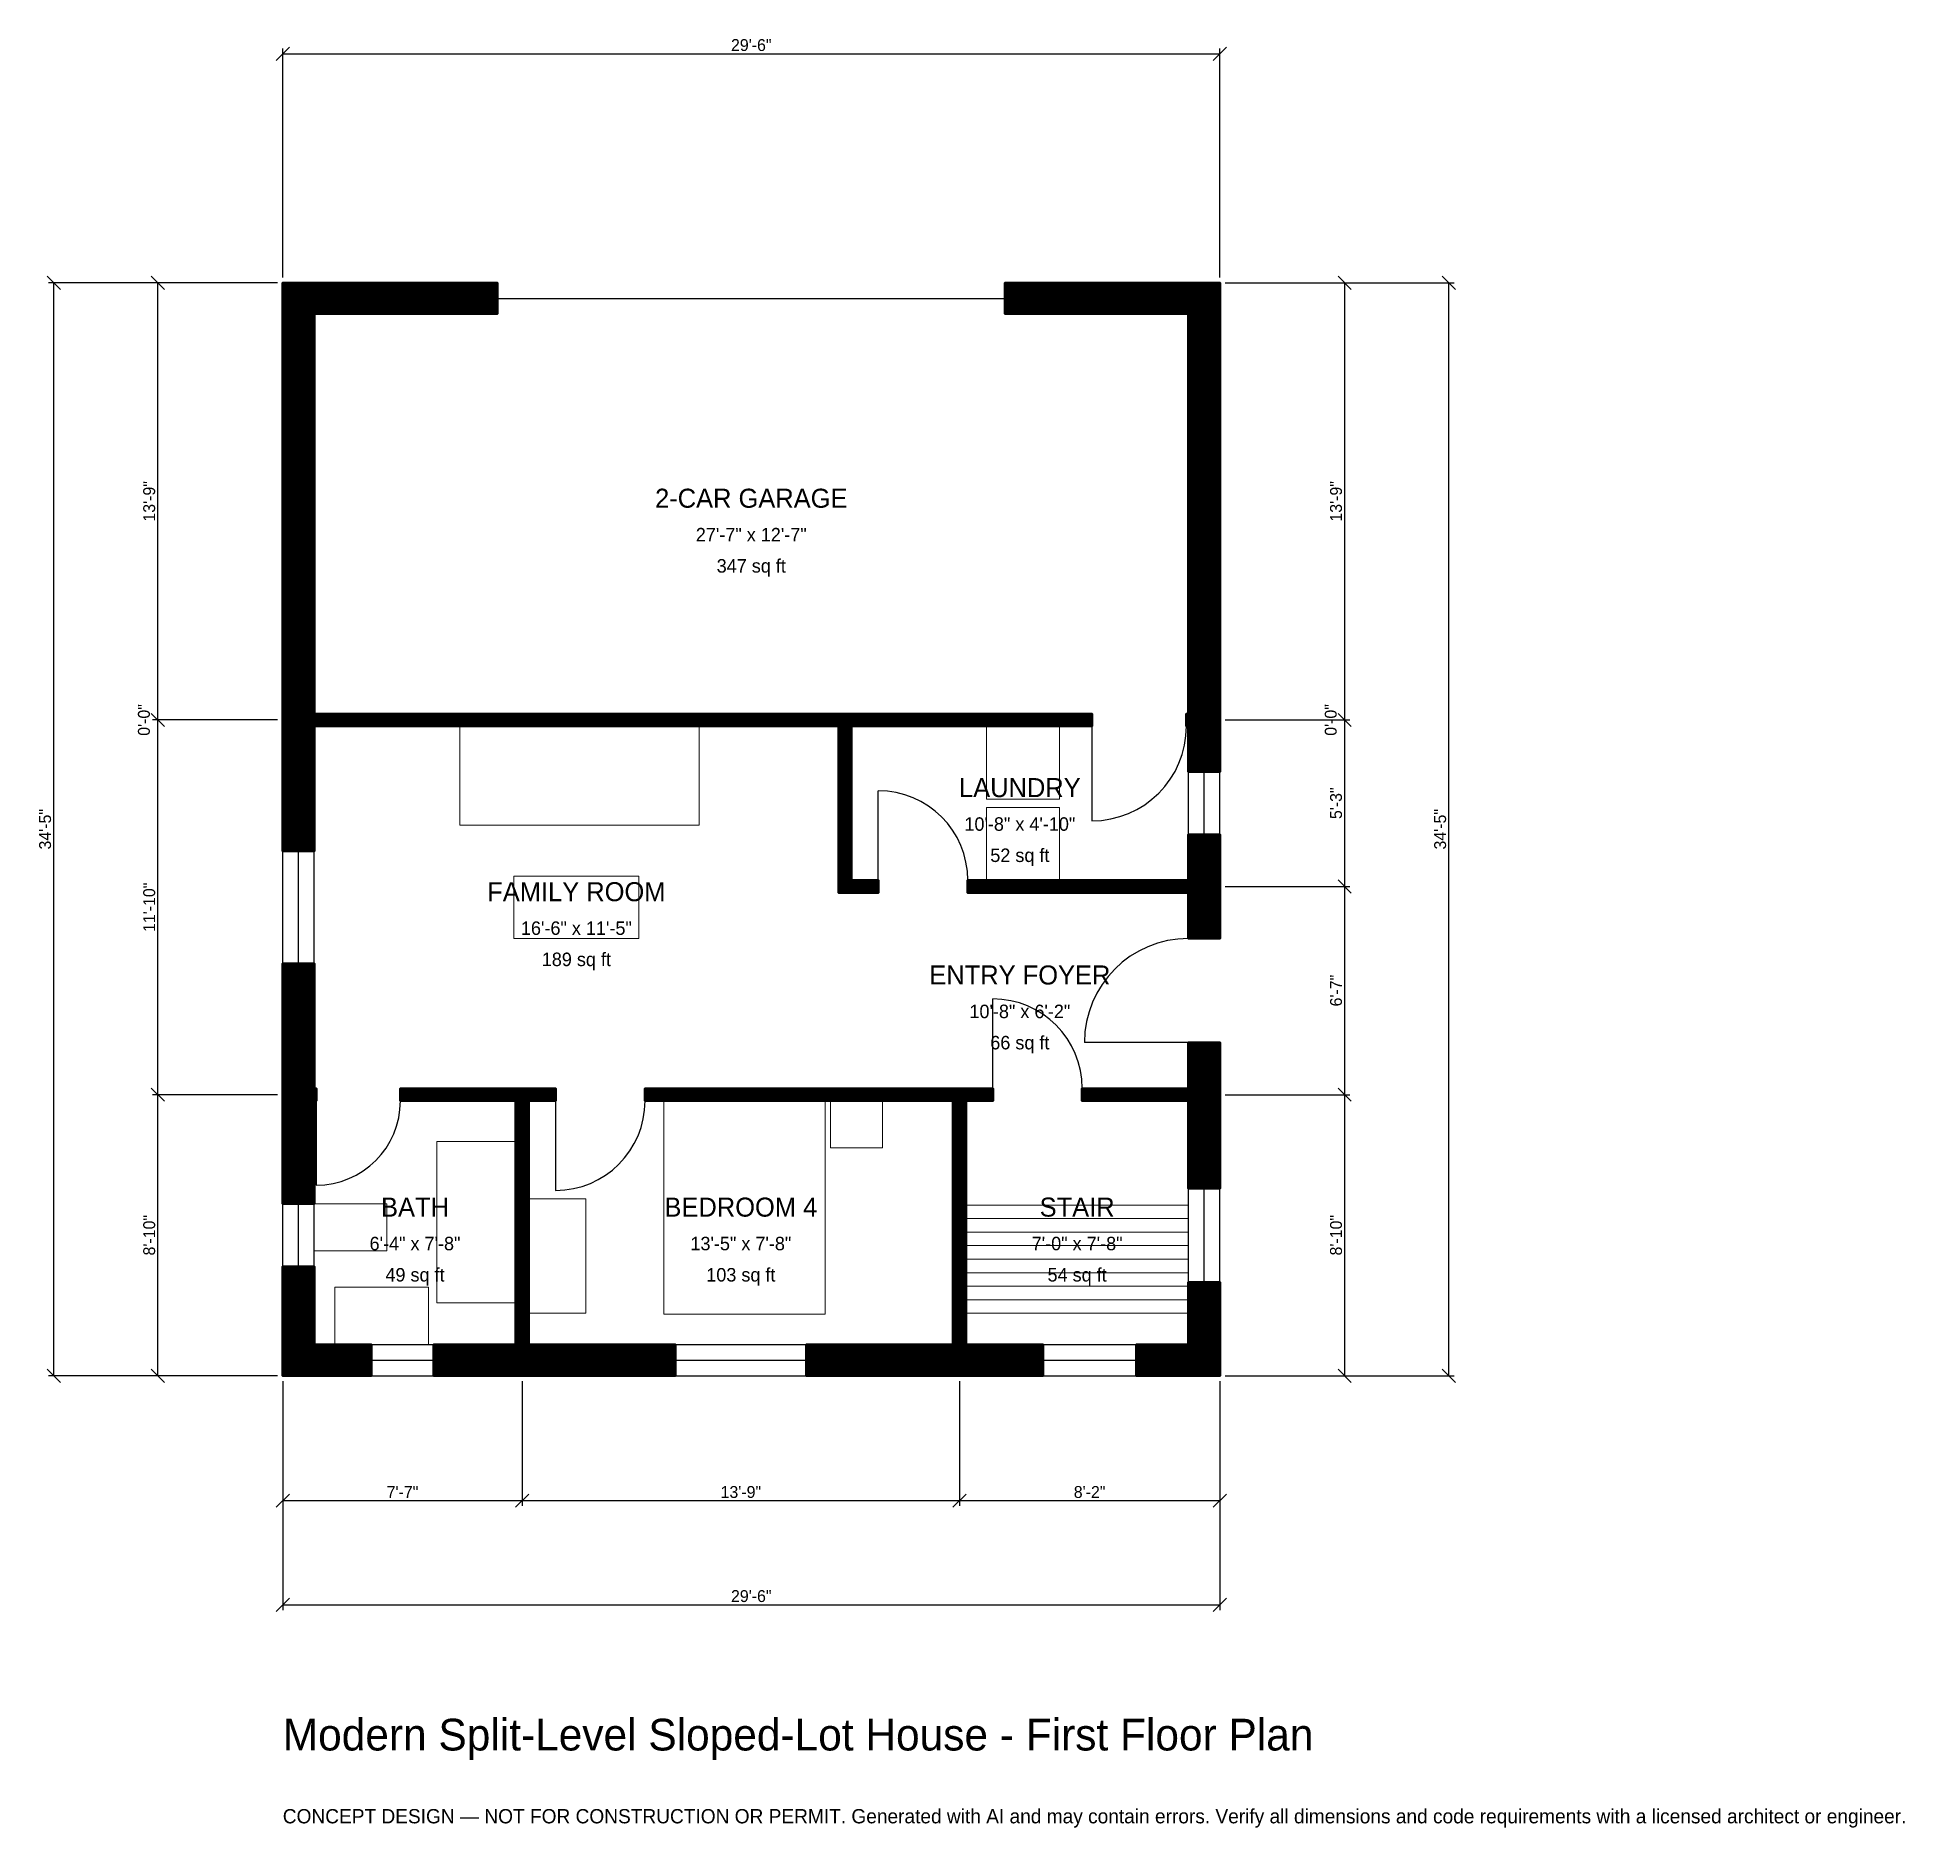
# Model space of a CAD drawing. Header units: inches. Extents: x -93 to 613, y -171 to 506.
import ezdxf
from ezdxf.enums import TextEntityAlignment as Align

# ---------------------------------------------------------------- set-up
doc = ezdxf.new("R2010")
doc.units = ezdxf.units.IN
doc.header["$MEASUREMENT"] = 0
doc.linetypes.add('DASHED', pattern=[0.6, 0.5, -0.1])
for name, color, linetype, lineweight in [('A-ANNO-DIMS', 1, 'Continuous', 13), ('A-ANNO-TEXT', 7, 'Continuous', 18), ('A-AREA-IDEN', 7, 'Continuous', 18), ('A-DOOR', 2, 'Continuous', 25), ('A-FLOR-FIXT', 9, 'Continuous', 13), ('A-FLOR-STRS', 3, 'Continuous', 18), ('A-FURN', 9, 'Continuous', 13), ('A-GLAZ', 4, 'Continuous', 25), ('A-WALL', 7, 'Continuous', 50), ('A-WALL-PATT', 8, 'Continuous', 13)]:
    doc.layers.add(name, color=color, linetype=linetype, lineweight=lineweight)
doc.dimstyles.new('PLAN', dxfattribs={"dimtxt": 4.5, "dimasz": 3, "dimexe": 2, "dimexo": 2, "dimgap": 1, "dimtad": 1, "dimdec": 0, "dimlunit": 4, "dimtsz": 2.5, "dimcen": 2.5, "dimclrd": 1, "dimclre": 1, "dimazin": 3, "dimtfac": 1, "dimtmove": 0, "dimatfit": 3})

msp = doc.modelspace()

# ---------------------------------------------------------------- hatches: boundary and pattern name
at = {"layer": 'A-WALL-PATT'}
h = msp.add_hatch(dxfattribs=at)
h.set_pattern_fill('ANSI31', color=8, scale=0.8)
h.paths.add_polyline_path([(253.5433, 0), (253.5433, 0), (250, 0), (198.0315, 0), (198.0315, 11.811), (250, 11.811), (253.5433, 11.811), (253.5433, 103.937), (214.9606, 103.937), (210.2362, 103.937), (137.0079, 103.937), (137.0079, 108.6614), (210.2362, 108.6614), (214.9606, 108.6614), (253.5433, 108.6614), (258.2677, 108.6614), (268.5039, 108.6614), (268.5039, 103.937), (258.2677, 103.937), (258.2677, 11.811), (261.811, 11.811), (287.4016, 11.811), (287.4016, 0), (261.811, 0), (258.2677, 0), (258.2677, 0), (253.5433, 0)])
h.paths.add_polyline_path([(96.4567, 0), (92.9134, 0), (92.9134, 0), (88.189, 0), (88.189, 0), (84.6457, 0), (57.0866, 0), (57.0866, 11.811), (84.6457, 11.811), (88.189, 11.811), (88.189, 103.937), (44.4882, 103.937), (44.4882, 108.6614), (88.189, 108.6614), (92.9134, 108.6614), (103.1496, 108.6614), (103.1496, 103.937), (92.9134, 103.937), (92.9134, 11.811), (96.4567, 11.811), (148.4252, 11.811), (148.4252, 0), (96.4567, 0)])
h.paths.add_polyline_path([(11.811, 0), (11.811, 0), (0, 0), (0, 0), (0, 0), (0, 0), (0, 11.811), (0, 11.811), (0, 41.3386), (11.811, 41.3386), (11.811, 11.811), (33.4646, 11.811), (33.4646, 0), (11.811, 0)])
h.paths.add_polyline_path([(0, 100.3937), (0, 103.937), (0, 103.937), (0, 108.6614), (0, 108.6614), (0, 112.2047), (0, 155.9055), (11.811, 155.9055), (11.811, 112.2047), (11.811, 108.6614), (12.5984, 108.6614), (12.5984, 103.937), (11.811, 103.937), (11.811, 100.3937), (11.811, 64.9606), (0, 64.9606), (0, 100.3937)])
h.paths.add_polyline_path([(0, 242.126), (0, 245.6693), (0, 245.6693), (0, 250.3937), (0, 250.3937), (0, 253.937), (0, 401.5748), (0, 401.5748), (0, 413.3858), (0, 413.3858), (0, 413.3859), (11.811, 413.3859), (11.811, 413.3858), (81.1024, 413.3858), (81.1024, 401.5748), (11.811, 401.5748), (11.811, 253.937), (11.811, 250.3937), (210.2362, 250.3937), (214.9606, 250.3937), (305.9055, 250.3937), (305.9055, 245.6693), (214.9606, 245.6693), (214.9606, 187.4016), (225.1969, 187.4016), (225.1969, 182.6772), (214.9606, 182.6772), (210.2362, 182.6772), (210.2362, 187.4016), (210.2362, 245.6693), (11.811, 245.6693), (11.811, 242.126), (11.811, 198.4252), (0, 198.4252), (0, 242.126)])
h.paths.add_polyline_path([(342.5197, 413.3858), (342.5197, 413.3859), (354.3307, 413.3859), (354.3307, 413.3858), (354.3307, 413.3858), (354.3307, 401.5748), (354.3307, 401.5748), (354.3307, 253.937), (354.3307, 250.3937), (354.3307, 250.3937), (354.3307, 245.6693), (354.3307, 245.6693), (354.3307, 242.126), (354.3307, 228.3465), (342.5197, 228.3465), (342.5197, 242.126), (342.5197, 245.6693), (341.7323, 245.6693), (341.7323, 250.3937), (342.5197, 250.3937), (342.5197, 253.937), (342.5197, 401.5748), (273.2283, 401.5748), (273.2283, 413.3858), (342.5197, 413.3858)])
h.paths.add_polyline_path([(354.3307, 190.9449), (354.3307, 187.4016), (354.3307, 187.4016), (354.3307, 182.6772), (354.3307, 182.6772), (354.3307, 179.1339), (354.3307, 165.3543), (342.5197, 165.3543), (342.5197, 179.1339), (342.5197, 182.6772), (259.0551, 182.6772), (259.0551, 187.4016), (342.5197, 187.4016), (342.5197, 190.9449), (342.5197, 204.7244), (354.3307, 204.7244), (354.3307, 190.9449)])
h.paths.add_polyline_path([(354.3307, 112.2047), (354.3307, 108.6614), (354.3307, 108.6614), (354.3307, 103.937), (354.3307, 103.937), (354.3307, 100.3937), (354.3307, 70.8661), (342.5197, 70.8661), (342.5197, 100.3937), (342.5197, 103.937), (302.3622, 103.937), (302.3622, 108.6614), (342.5197, 108.6614), (342.5197, 112.2047), (342.5197, 125.9843), (354.3307, 125.9843), (354.3307, 112.2047)])
h.paths.add_polyline_path([(354.3307, 11.811), (354.3307, 11.811), (354.3307, 0), (354.3307, 0), (354.3307, 0), (342.5197, 0), (342.5197, 0), (322.8346, 0), (322.8346, 11.811), (342.5197, 11.811), (342.5197, 35.4331), (354.3307, 35.4331), (354.3307, 11.811)])

# ---------------------------------------------------------------- linework, layer by layer
at = {"layer": 'A-DOOR', "linetype": 'DASHED'}
msp.add_line((81.1024, 407.4803), (273.2283, 407.4803), dxfattribs=at)
at = {"layer": 'A-DOOR'}
for p, q in [((305.9055, 245.6693), (305.9055, 209.8425)), ((225.1969, 187.4016), (225.1969, 221.2598)), ((268.5039, 108.6614), (268.5039, 142.5197)), ((342.5197, 125.9843), (303.1496, 125.9843)), ((12.5984, 103.937), (12.5984, 72.0472)), ((103.1496, 103.937), (103.1496, 70.0787))]:
    msp.add_line(p, q, dxfattribs=at)
for centre, radius, start, end in [((305.9055, 245.6693), 35.8268, 270, 360), ((225.1969, 187.4016), 33.8583, 0, 90), ((342.5197, 125.9843), 39.3701, 90, 180), ((268.5039, 108.6614), 33.8583, 0, 90), ((12.5984, 103.937), 31.8898, 270, 360), ((103.1496, 103.937), 33.8583, 270, 360)]:
    msp.add_arc(centre, radius, start, end, dxfattribs=at)
at = {"layer": 'A-FLOR-FIXT'}
for points in [[(58.2677, 27.5591), (88.189, 27.5591), (88.189, 88.5827), (58.2677, 88.5827)], [(11.811, 47.2441), (39.3701, 47.2441), (39.3701, 64.9606), (11.811, 64.9606)], [(19.685, 11.811), (55.1181, 11.811), (55.1181, 33.4646), (19.685, 33.4646)]]:
    msp.add_lwpolyline(points, close=True, dxfattribs=at)
at = {"layer": 'A-FLOR-STRS'}
for p, q in [((258.2677, 64.5669), (342.5197, 64.5669)), ((258.2677, 59.4488), (342.5197, 59.4488)), ((258.2677, 54.3307), (342.5197, 54.3307)), ((258.2677, 49.2126), (342.5197, 49.2126)), ((258.2677, 44.0945), (342.5197, 44.0945)), ((258.2677, 38.9764), (342.5197, 38.9764)), ((258.2677, 33.8583), (342.5197, 33.8583)), ((258.2677, 28.7402), (342.5197, 28.7402)), ((258.2677, 23.622), (342.5197, 23.622))]:
    msp.add_line(p, q, dxfattribs=at)
at = {"layer": 'A-FURN'}
for points in [[(66.9291, 208.2677), (157.4803, 208.2677), (157.4803, 245.6693), (66.9291, 245.6693)], [(266.1417, 218.1102), (293.7008, 218.1102), (293.7008, 245.6693), (266.1417, 245.6693)], [(266.1417, 187.4016), (293.7008, 187.4016), (293.7008, 214.9606), (266.1417, 214.9606)], [(87.4016, 165.3543), (134.6457, 165.3543), (134.6457, 188.9764), (87.4016, 188.9764)], [(144.0945, 23.2283), (205.1181, 23.2283), (205.1181, 103.937), (144.0945, 103.937)], [(207.0866, 86.2205), (226.7717, 86.2205), (226.7717, 103.937), (207.0866, 103.937)], [(92.9134, 23.622), (114.5669, 23.622), (114.5669, 66.9291), (92.9134, 66.9291)]]:
    msp.add_lwpolyline(points, close=True, dxfattribs=at)
at = {"layer": 'A-GLAZ'}
for p, q in [((342.5197, 204.7244), (342.5197, 228.3465)), ((348.4252, 204.7244), (348.4252, 228.3465)), ((354.3307, 204.7244), (354.3307, 228.3465)), ((0, 155.9055), (0, 198.4252)), ((5.9055, 155.9055), (5.9055, 198.4252)), ((11.811, 155.9055), (11.811, 198.4252)), ((342.5197, 35.4331), (342.5197, 70.8661)), ((348.4252, 35.4331), (348.4252, 70.8661)), ((354.3307, 35.4331), (354.3307, 70.8661)), ((0, 41.3386), (0, 64.9606)), ((5.9055, 41.3386), (5.9055, 64.9606)), ((11.811, 41.3386), (11.811, 64.9606)), ((33.4646, 11.811), (57.0866, 11.811)), ((148.4252, 11.811), (198.0315, 11.811)), ((287.4016, 11.811), (322.8346, 11.811)), ((33.4646, 5.9055), (57.0866, 5.9055)), ((33.4646, 0), (57.0866, 0)), ((148.4252, 5.9055), (198.0315, 5.9055)), ((148.4252, 0), (198.0315, 0)), ((287.4016, 5.9055), (322.8346, 5.9055)), ((287.4016, 0), (322.8346, 0))]:
    msp.add_line(p, q, dxfattribs=at)
at = {"layer": 'A-WALL'}
for points in [[(0, 242.126), (0, 245.6693), (0, 245.6693), (0, 250.3937), (0, 250.3937), (0, 253.937), (0, 401.5748), (0, 401.5748), (0, 413.3858), (0, 413.3858), (0, 413.3859), (11.811, 413.3859), (11.811, 413.3858), (81.1024, 413.3858), (81.1024, 401.5748), (11.811, 401.5748), (11.811, 253.937), (11.811, 250.3937), (210.2362, 250.3937), (214.9606, 250.3937), (305.9055, 250.3937), (305.9055, 245.6693), (214.9606, 245.6693), (214.9606, 187.4016), (225.1969, 187.4016), (225.1969, 182.6772), (214.9606, 182.6772), (210.2362, 182.6772), (210.2362, 187.4016), (210.2362, 245.6693), (11.811, 245.6693), (11.811, 242.126), (11.811, 198.4252), (0, 198.4252), (0, 242.126)], [(342.5197, 413.3858), (342.5197, 413.3859), (354.3307, 413.3859), (354.3307, 413.3858), (354.3307, 413.3858), (354.3307, 401.5748), (354.3307, 401.5748), (354.3307, 253.937), (354.3307, 250.3937), (354.3307, 250.3937), (354.3307, 245.6693), (354.3307, 245.6693), (354.3307, 242.126), (354.3307, 228.3465), (342.5197, 228.3465), (342.5197, 242.126), (342.5197, 245.6693), (341.7323, 245.6693), (341.7323, 250.3937), (342.5197, 250.3937), (342.5197, 253.937), (342.5197, 401.5748), (273.2283, 401.5748), (273.2283, 413.3858), (342.5197, 413.3858)], [(354.3307, 190.9449), (354.3307, 187.4016), (354.3307, 187.4016), (354.3307, 182.6772), (354.3307, 182.6772), (354.3307, 179.1339), (354.3307, 165.3543), (342.5197, 165.3543), (342.5197, 179.1339), (342.5197, 182.6772), (259.0551, 182.6772), (259.0551, 187.4016), (342.5197, 187.4016), (342.5197, 190.9449), (342.5197, 204.7244), (354.3307, 204.7244), (354.3307, 190.9449)], [(0, 100.3937), (0, 103.937), (0, 103.937), (0, 108.6614), (0, 108.6614), (0, 112.2047), (0, 155.9055), (11.811, 155.9055), (11.811, 112.2047), (11.811, 108.6614), (12.5984, 108.6614), (12.5984, 103.937), (11.811, 103.937), (11.811, 100.3937), (11.811, 64.9606), (0, 64.9606), (0, 100.3937)], [(354.3307, 112.2047), (354.3307, 108.6614), (354.3307, 108.6614), (354.3307, 103.937), (354.3307, 103.937), (354.3307, 100.3937), (354.3307, 70.8661), (342.5197, 70.8661), (342.5197, 100.3937), (342.5197, 103.937), (302.3622, 103.937), (302.3622, 108.6614), (342.5197, 108.6614), (342.5197, 112.2047), (342.5197, 125.9843), (354.3307, 125.9843), (354.3307, 112.2047)], [(96.4567, 0), (92.9134, 0), (92.9134, 0), (88.189, 0), (88.189, 0), (84.6457, 0), (57.0866, 0), (57.0866, 11.811), (84.6457, 11.811), (88.189, 11.811), (88.189, 103.937), (44.4882, 103.937), (44.4882, 108.6614), (88.189, 108.6614), (92.9134, 108.6614), (103.1496, 108.6614), (103.1496, 103.937), (92.9134, 103.937), (92.9134, 11.811), (96.4567, 11.811), (148.4252, 11.811), (148.4252, 0), (96.4567, 0)], [(253.5433, 0), (253.5433, 0), (250, 0), (198.0315, 0), (198.0315, 11.811), (250, 11.811), (253.5433, 11.811), (253.5433, 103.937), (214.9606, 103.937), (210.2362, 103.937), (137.0079, 103.937), (137.0079, 108.6614), (210.2362, 108.6614), (214.9606, 108.6614), (253.5433, 108.6614), (258.2677, 108.6614), (268.5039, 108.6614), (268.5039, 103.937), (258.2677, 103.937), (258.2677, 11.811), (261.811, 11.811), (287.4016, 11.811), (287.4016, 0), (261.811, 0), (258.2677, 0), (258.2677, 0), (253.5433, 0)], [(11.811, 0), (11.811, 0), (0, 0), (0, 0), (0, 0), (0, 0), (0, 11.811), (0, 11.811), (0, 41.3386), (11.811, 41.3386), (11.811, 11.811), (33.4646, 11.811), (33.4646, 0), (11.811, 0)], [(354.3307, 11.811), (354.3307, 11.811), (354.3307, 0), (354.3307, 0), (354.3307, 0), (342.5197, 0), (342.5197, 0), (322.8346, 0), (322.8346, 11.811), (342.5197, 11.811), (342.5197, 35.4331), (354.3307, 35.4331), (354.3307, 11.811)]]:
    msp.add_lwpolyline(points, close=True, dxfattribs=at)

# ---------------------------------------------------------------- texts
at = {"layer": 'A-ANNO-TEXT'}
for s, height, p in [('Modern Split-Level Sloped-Lot House - First Floor Plan', 12, (0, -141.7323)), ('CONCEPT DESIGN — NOT FOR CONSTRUCTION OR PERMIT. Generated with AI and may contain errors. Verify all dimensions and code requirements with a licensed architect or engineer.', 5.4, (0, -169.2913))]:
    msp.add_text(s, height=height, dxfattribs=at).set_placement(p)
at = {"layer": 'A-AREA-IDEN'}
for s, height, p in [('2-CAR GARAGE', 7.2, (177.1654, 331.8898)), ('27\'-7" x 12\'-7"', 5.1, (177.1654, 318.1102)), ('347 sq ft', 5.1, (177.1654, 306.2992)), ('LAUNDRY', 7.2, (278.7402, 222.4409)), ('10\'-8" x 4\'-10"', 5.1, (278.7402, 208.6614)), ('52 sq ft', 5.1, (278.7402, 196.8504)), ('FAMILY ROOM', 7.2, (111.0236, 183.0709)), ('16\'-6" x 11\'-5"', 5.1, (111.0236, 169.2913)), ('189 sq ft', 5.1, (111.0236, 157.4803)), ('ENTRY FOYER', 7.2, (278.7402, 151.5748)), ('10\'-8" x 6\'-2"', 5.1, (278.7402, 137.7953)), ('66 sq ft', 5.1, (278.7402, 125.9843)), ('BATH', 7.2, (50, 63.7795)), ('BEDROOM 4', 7.2, (173.2283, 63.7795)), ('STAIR', 7.2, (300.3937, 63.7795)), ('6\'-4" x 7\'-8"', 5.1, (50, 50)), ('13\'-5" x 7\'-8"', 5.1, (173.2283, 50)), ('7\'-0" x 7\'-8"', 5.1, (300.3937, 50)), ('49 sq ft', 5.1, (50, 38.189)), ('103 sq ft', 5.1, (173.2283, 38.189)), ('54 sq ft', 5.1, (300.3937, 38.189))]:
    msp.add_text(s, height=height, dxfattribs=at).set_placement(p, align=Align.MIDDLE_CENTER)

# ---------------------------------------------------------------- dimensions: what is measured, and where the dimension line sits
at = {"layer": 'A-ANNO-DIMS'}
for base, p1, p2, text in [((0, 500), (0, 413.3858), (354.3307, 413.3858), '29\'-6"'), ((0, -47.2441), (0, 0), (90.5512, 0), '7\'-7"'), ((0, -86.6142), (0, 0), (354.3307, 0), '29\'-6"'), ((90.5512, -47.2441), (90.5512, 0), (255.9055, 0), '13\'-9"'), ((255.9055, -47.2441), (255.9055, 0), (354.3307, 0), '8\'-2"')]:
    msp.add_linear_dim(base=base, p1=p1, p2=p2, text=text, dimstyle='PLAN', dxfattribs=at).render()
for base, p1, p2, text in [((-86.6142, 0), (0, 0), (0, 413.3858), '34\'-5"'), ((-47.2441, 248.0315), (0, 248.0315), (0, 413.3858), '13\'-9"'), ((401.5748, 248.0315), (354.3307, 248.0315), (354.3307, 413.3858), '13\'-9"'), ((440.9449, 0), (354.3307, 0), (354.3307, 413.3858), '34\'-5"'), ((-47.2441, 248.0315), (0, 248.0315), (0, 248.0315), '0\'-0"'), ((401.5748, 248.0315), (354.3307, 248.0315), (354.3307, 248.0315), '0\'-0"'), ((-47.2441, 106.2992), (0, 106.2992), (0, 248.0315), '11\'-10"'), ((401.5748, 185.0394), (354.3307, 185.0394), (354.3307, 248.0315), '5\'-3"'), ((401.5748, 106.2992), (354.3307, 106.2992), (354.3307, 185.0394), '6\'-7"'), ((-47.2441, 0), (0, 0), (0, 106.2992), '8\'-10"'), ((401.5748, 0), (354.3307, 0), (354.3307, 106.2992), '8\'-10"')]:
    msp.add_linear_dim(base=base, p1=p1, p2=p2, angle=90, text=text, dimstyle='PLAN', dxfattribs=at).render()

doc.saveas('drawing.dxf')
